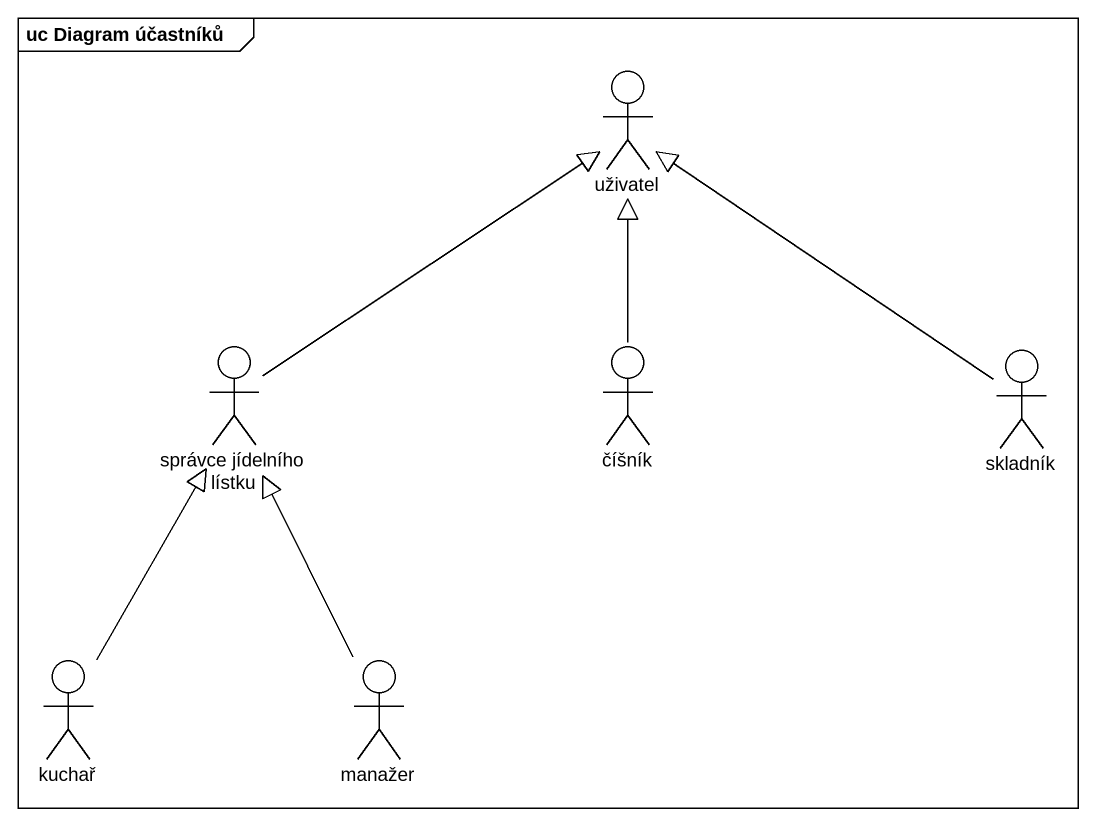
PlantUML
@startuml
mainframe uc Diagram účastníků
actor uživatel
actor "správce jídelního lístku" as správce_jídelního_lístku
actor číšník
actor skladník
actor kuchař
actor manažer
správce_jídelního_lístku -up-|> uživatel
číšník -up-|> uživatel
skladník -up-|> uživatel
kuchař -up-|> správce_jídelního_lístku
manažer -up-|> správce_jídelního_lístku
@enduml
